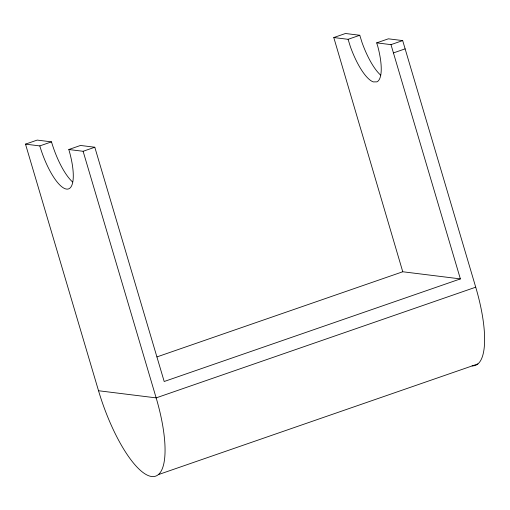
<?xml version="1.0" encoding="UTF-8"?>
<svg xmlns="http://www.w3.org/2000/svg" width="510" height="510" viewBox="0 0 510 510"><rect width="100%" height="100%" fill="white"/><g stroke="black" fill="none" stroke-linecap="round" stroke-linejoin="round"><path stroke-width="0.76" d="M25.5 144.139L39.799 145.911A43.586 13.26 70.9 0 0 66.561 189.083A43.586 13.26 70.9 0 0 68.812 149.513L83.111 151.285L156.156 397.883A86.592 26.348 70.9 0 1 151.687 476.506A86.592 26.348 70.9 0 1 98.526 390.736L25.5 144.139L37.192 140.091L51.491 141.863A43.586 13.26 70.9 0 0 72.554 181.93M333.782 37.542L348.081 39.315L350.376 46.671A43.299 13.177 70.9 0 0 373.333 81.906L376.935 81.849A43.299 13.177 70.9 0 0 377.744 46.251L376.686 42.865L390.985 44.638L460.377 278.906L402.766 271.76L333.782 37.542L345.468 33.494L359.773 35.267L362.068 42.617A43.299 13.177 70.9 0 0 380.67 75.129M39.799 145.911L51.491 141.863M348.081 39.315L359.773 35.267M68.812 149.513L80.503 145.458L94.803 147.237L164.194 381.499L460.377 278.906M376.686 42.865L388.378 38.817L402.677 40.59L475.722 287.187A86.592 26.348 70.9 0 1 472.075 365.88M83.111 151.285L94.803 147.237M390.985 44.638L402.677 40.59M393.439 52.919L405.131 48.864M156.952 356.911L402.766 271.76M475.722 287.187L156.156 397.883L98.526 390.736M158.317 474.631L477.883 363.936"/></g></svg>
